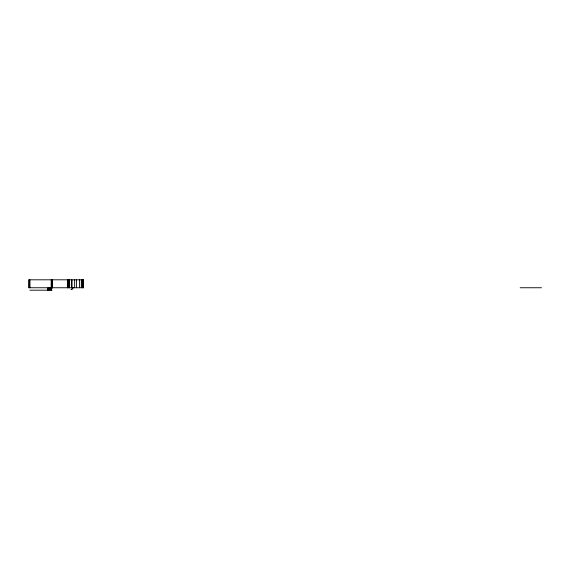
<?xml version="1.0" encoding="UTF-8"?>
<svg xmlns="http://www.w3.org/2000/svg" width="570" height="570" viewBox="0 0 570 570"><rect width="100%" height="100%" fill="white"/><g stroke="black" fill="none" stroke-linecap="round" stroke-linejoin="round"><path stroke-width="0.85" d="M83.412 279.806L28.5 279.806L28.5 287.75L83.412 287.75L83.391 279.806M67.524 284.964L69.918 284.964M520.182 287.75L541.5 287.75M48.072 288.099L51.777 288.099M47.987 288.798L51.685 288.798M47.937 289.147L51.642 289.147L51.685 288.448M71.685 289.147L72.162 288.798M47.823 290.194L47.894 289.496L51.599 289.496M70.958 289.496L71.763 289.496M47.823 289.845L51.549 289.845M29.854 290.194L51.956 290.194M83.298 279.806L83.298 287.75M83.142 279.806L83.135 287.75M82.978 279.806L82.978 287.75M82.237 279.806L82.223 287.75M81.332 279.806L81.325 287.75M79.558 279.806L79.565 287.75M76.423 279.806L76.416 287.75M74.642 279.806L74.649 287.75M73.366 287.75L72.49 288.798M72.561 288.448L72.091 289.147M69.426 279.806L69.426 287.75M69.376 279.806L69.376 287.75M68.421 279.806L68.421 287.75M68.286 279.806L68.286 287.75M67.395 279.806L67.395 287.75M52.583 279.806L52.583 287.75M52.426 279.806L52.426 287.75M51.863 279.806L51.863 287.75M51.756 279.806L51.735 288.448L48.03 288.448L47.937 289.496M51.599 289.147L51.507 290.194M51.2 279.806L51.172 287.75M48.115 287.75L48.072 288.448M29.818 279.806L29.854 287.75M29.711 279.806L29.711 287.75M71.813 287.75L71.813 279.806L71.799 287.75M67.545 287.75L67.545 279.806L67.524 287.75"/></g></svg>
